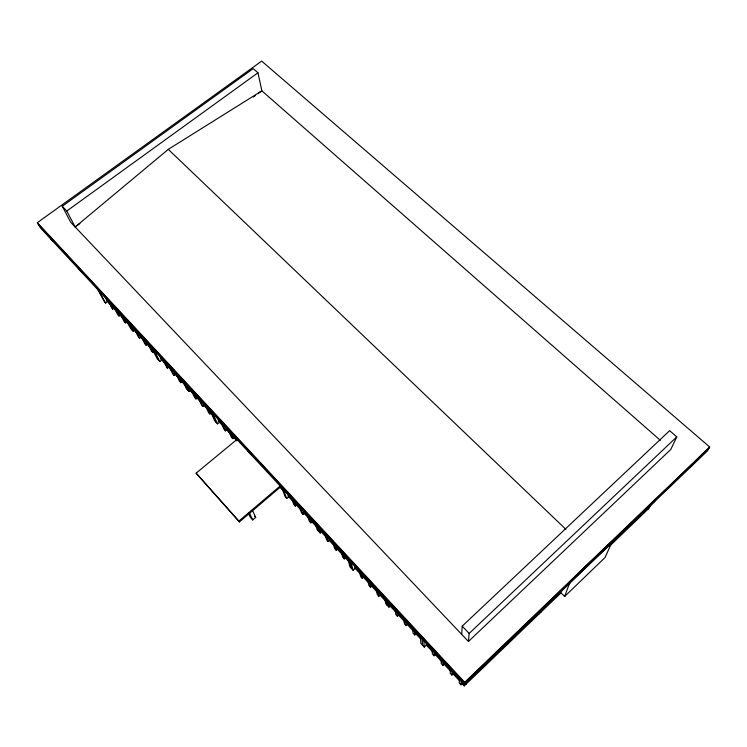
<?xml version="1.0" encoding="UTF-8"?>
<svg xmlns="http://www.w3.org/2000/svg" width="747" height="747" viewBox="0 0 747 747"><rect width="100%" height="100%" fill="white"/><g stroke="black" fill="none" stroke-linecap="round" stroke-linejoin="round"><path stroke-width="1.12" d="M445.044 663.383L442.943 665.381L442.943 661.011M444.148 664.242L444.157 662.216L450.749 669.312M445.296 663.775L445.305 662.225M447.266 665.894L447.294 664.363M450.357 667.902L450.208 673.224L451.926 675.073L453.13 673.925L453.214 671.964L459.863 679.126M451.926 675.073L452.075 670.843M461.683 634.362L462.206 626.154L669.648 430.674L676.791 436.883L670.769 449.47L468.444 641.486L70.713 222.279L62.244 206.265L253.177 68.64L257.958 72.795L261.87 90.835L660.32 440.3M459.601 677.846L459.256 682.982L460.992 684.85L463.103 682.823M460.992 684.85L461.291 680.769M462.197 683.692L462.374 681.488M461.87 683.346L464.251 685.905L464.457 683.626M464.503 684.457L464.699 682.3L709.65 446.977L261.665 61.095L37.35 222.69L40.217 227.658L464.503 684.457L569.681 583.351L570.409 581.371M468.444 641.486L469.163 633.456L676.791 436.883M466.063 684.168L466.287 681.871M482.235 667.407L482.469 665.876M484.308 665.418L484.551 663.915M524.571 626.714L525.048 624.968M526.551 624.809L527.074 623.017M528.568 622.867L529.072 621.102M539.185 613.847L539.866 611.644M540.912 612.185L541.612 609.972M567.72 585.237L568.42 583.323M560.325 592.203L564.648 596.461L570.278 581.231L572.753 578.85L570.278 581.231M564.648 596.461L605.033 557.533L612.568 540.865L611.606 543.041L569.541 583.211L707.465 450.899L709.65 446.977M613.511 541.211L614.454 539.082M649.152 506.466L647.63 509.557L646.22 508.277M651.281 503.87L649.236 508.016L608.936 546.767M650.581 505.579L651.748 503.217M652.411 503.823L653.616 501.414M654.269 502.031L655.455 499.659M690.359 467.342L691.685 464.877M692.161 465.605L693.552 463.056M600.028 552.649L574.406 577.263L612.568 540.865M708.922 448.275L464.634 683.01L38.302 224.343M472.739 675.96L474.504 674.252M491.237 658.172L492.983 656.492M511.284 638.909L512.433 637.798M529.343 621.551L531.052 619.907M611.438 542.649L614.697 539.511M621.56 532.919L623.175 531.369M629.992 524.814L631.598 523.274M464.251 685.905L560.988 592.885M432.168 649.414L432.345 653.952L434.035 655.773L435.23 654.643L435.174 652.551L440.982 658.807M420.365 636.5L420.906 643.428L424.296 647.089L426.397 645.119L426.276 642.971L432.756 649.946M412.531 627.797L413.072 633.167L414.734 634.959L415.93 633.839L415.724 631.607L421.261 637.574M403.856 619.422L404.426 623.838L406.069 625.612L407.264 624.501L406.994 622.214L411.7 627.284M394.986 608.917L395.845 614.585L397.469 616.34L398.665 615.239L398.328 612.885L404.557 619.59M384.77 598.394L385.704 603.641L388.954 607.152L390.149 606.06L389.747 603.651L395.919 610.29M376.002 588.104L377.282 594.556L378.878 596.283L380.064 595.2L379.597 592.716L384.938 598.478M367.496 578.953L368.925 585.555L370.512 587.263L372.594 585.377M359.055 569.877L360.652 576.619L362.22 578.318L363.406 577.244L362.809 574.658L368.075 580.316M347.644 557.953L349.941 566.824L353.107 570.241L355.18 568.383L354.526 565.731L359.737 571.352M340.66 549.783L342.696 557.253L344.236 558.924L345.422 557.869L344.703 555.161L348.391 559.129M332.443 540.94L334.628 548.559L336.159 550.212L337.345 549.166L336.57 546.402L341.687 551.912M324.628 533.274L326.635 539.932L328.148 541.566L329.324 540.529L328.493 537.719L333.573 543.181M315.197 523.498L317.167 529.726L320.202 532.994L321.378 531.967L320.491 529.1L325.533 534.525M306.877 513.861L309.314 521.247L310.808 522.863L312.862 521.07M298.949 505.327L301.527 512.844L303.002 514.44L304.169 513.422L303.17 510.453L308.119 515.775M291.087 496.867L293.795 504.505L295.261 506.092L297.306 504.328M248.377 513.152L250.292 517.223L252.729 519.931L255.698 517.391L252.393 510.192M281.61 487.128L285.223 496.96L286.699 498.557L288.744 496.802L287.642 493.739L292.338 498.791M281.582 486.045L239.357 521.957L238.9 521.061L280.349 485.83M62.244 206.265L66.772 211.028L75.167 226.976L168.29 149.353L261.87 90.835L258.126 93.562M227.695 428.75L231.327 437.135L232.7 438.61L233.848 437.658L232.401 434.268L235.352 437.443M239.357 521.957L196.116 473.168L237.06 439.357M220.412 420.906L224.147 429.394L225.51 430.86L226.658 429.917L225.164 426.481L228.825 430.421M209.505 409.244L214.772 420.906L217.517 423.866L219.525 422.232L217.984 418.759L221.616 422.662M204.22 402.848L208.581 412.596L209.916 414.034L211.924 412.409M197.301 395.817L201.578 405.042L202.904 406.471L204.052 405.546L202.418 401.998L206.695 406.601M190.728 389.262L194.631 397.544L195.947 398.973L197.946 397.367M189.038 389.019L187.73 390.111L183.725 381.717M182.399 380.288L186.405 388.673L189.038 391.521L190.177 390.606L188.468 386.974L192.679 391.512M174.77 371.38L179.569 381.306L180.867 382.707L182.856 381.119M168.869 365.974L172.79 373.986L174.079 375.377L176.059 373.808M162.052 358.644L167.337 368.103L168.467 367.216L166.628 363.472M150.931 346.3L157.225 358.775L159.793 361.557L161.772 360.007L159.895 356.226M146.216 340.66L151.445 350.969L152.705 352.323L154.676 350.782M140.361 335.076L144.871 343.881L146.123 345.226L148.093 343.695M133.76 327.97L138.354 336.841L139.586 338.176L140.716 337.308L138.718 333.423L141.762 336.701M125.421 318.558L130.632 328.512L133.106 331.182L135.067 329.67M119.445 312.554L124.207 321.593L125.431 322.909L127.392 321.406M112.993 305.616L117.839 314.72L119.044 316.028L121.005 314.534M106.046 297.708L112.713 309.193L113.833 308.343L110.108 301.639M97.147 288.407L104.375 301.732L105.588 303.039L107.54 301.564L105.364 297.53L109.025 301.461M75.167 226.976L79.873 223.549M253.448 96.979L255.315 95.616M66.772 211.028L257.958 72.795M168.29 149.353L565.881 529.343M462.206 626.154L469.163 633.456M37.35 222.69L464.699 682.3M111.695 304.328L114.636 307.503M128.213 322.116L124.478 318.101L126.551 322.05M134.46 328.839L132.2 326.411L134.227 330.323M145.291 340.501L149.12 344.619M160.68 357.066L163.014 359.578M173.407 370.773L176.572 374.172M184.416 382.623L180.242 378.122L182.007 381.801M198.954 398.263L195.415 394.453L197.087 398.048M210.906 411.139L209.468 409.589L211.065 413.11M300.107 507.148L295.373 502.059L296.428 505.084M313.88 521.976L311.032 518.913L311.975 521.836M377.226 590.177L371.166 583.65L371.698 586.19M106.326 300.257L110.444 304.701M113.469 307.96L116.028 310.715M119.025 313.945L123.853 319.146M126.168 321.64L129.52 325.253M132.518 328.475L137.28 333.61M140.455 337.028L142.976 339.754M146.01 343.013L151.566 348.998M155.367 353.098L151.912 347.626M160.297 358.411L165.853 364.396M167.44 366.105L172.361 371.408M174.583 373.799L178.552 378.075M180.139 379.784L185.956 386.059M189.654 390.046L192.978 393.622M196.003 396.881L201.559 402.866M203.94 405.434L208.301 410.14M209.496 411.42L212.671 414.846M218.227 420.832L223.857 426.892M226.164 429.376L230.3 433.83M232.513 436.22L236.78 440.823L234.595 435.613M280.125 487.52L283.309 490.947M288.071 496.073L293.403 501.825M295.214 503.777L301.564 510.612M303.945 513.18L308.913 518.53M311.088 520.874L317.428 527.718M319.809 530.277L327.093 538.129M329.324 540.529L334.367 545.964M336.477 548.233L342.826 555.077M344.414 556.786L349.176 561.921M354.732 567.907L360.353 573.957M362.668 576.451L369.018 583.295M370.605 585.004L377.749 592.698M380.064 595.2L386.134 601.737M389.654 605.528L396.274 612.661M398.384 614.93L404.846 621.896M407.115 624.343L413.493 631.215M415.846 633.745L420.645 638.918M426.163 644.866L432.756 651.963M434.894 654.269L442.028 661.963M443.615 663.672L450.758 671.366M452.346 673.084L459.732 681.031M442.943 665.381L441.234 663.551L441.206 659.153M254.475 516.046L255.698 517.391M196.116 473.168L238.9 521.061M49.442 236.323L51.31 239.6M50.815 237.835L52.626 241.02M78.519 267.603L80.302 270.816M77.174 266.165L78.949 269.35M79.882 269.079L81.647 272.253M97.829 288.715L105.588 303.039M108.651 300.023L110.295 303.105M107.288 298.595L108.885 301.592M106.718 297.997L112.713 309.193M114.216 306.933L119.044 316.028M116.99 309.155L120.164 315.169M120.146 312.881L125.431 322.909M127.933 321.257L133.106 331.182M126.15 318.904L131.874 329.857M134.507 328.335L139.586 338.176M138.41 332.032L139.932 335.011M141.314 335.16L142.826 338.13M141.874 336.925L146.123 345.226M139.848 333.582L141.388 336.58M144.292 338.531L147.252 344.348M147.495 342.033L152.705 352.323M151.725 346.673L158.504 360.166M153.032 348.093L159.793 361.557M162.846 359.027L167.337 368.103M169.681 366.375L174.079 375.377M172.212 368.411L175.209 374.48M170.736 366.861L172.081 369.625M173.771 370.129L175.115 372.884M176.087 372.8L180.867 382.707M184.574 382.119L189.038 391.521M249.414 512.844L252.729 519.931M192.072 390.7L195.947 398.973M198.646 397.264L202.904 406.471M205.77 404.51L207.031 407.255M205.77 404.93L209.916 414.034M207.349 406.209L208.572 408.917M212.307 412.26L217.517 423.866M210.906 410.747L216.144 422.391M221.794 422.391L225.51 430.86M229.086 430.244L232.7 438.61M236.005 437.126L237.322 440.226M247.453 449.358L248.499 451.898M249.106 451.132L250.142 453.662M250.796 452.99L251.786 455.437M282.721 487.66L286.699 498.557M283.944 488.613L284.803 490.984M287.352 492.282L288.202 494.645M292.198 497.39L295.261 506.092M300.453 506.952L303.002 514.44M308.39 515.486L310.808 522.863M316.719 525.132L318.698 531.369M317.951 525.776L320.202 532.994M321.882 529.474L322.527 531.603M323.647 531.332L324.31 533.517M326.168 534.936L328.148 541.566M325.459 533.321L326.084 535.431M334.311 543.695L336.159 550.212M342.229 551.473L344.236 558.924M349.204 559.484L351.52 568.523M350.539 560.101L353.107 570.241M360.661 571.595L362.22 578.318M361.343 571.894L361.809 573.892M363.173 573.855L363.658 575.881M365.04 575.862L365.479 577.842M369.102 580.69L370.512 587.263M377.833 590.933L378.878 596.283M387.338 605.406L386.246 599.141L387.31 605.378M387.898 600.905L388.954 607.152M396.648 610.701L397.469 616.34M402.446 616.154L402.67 617.881M404.379 618.189L404.603 619.963M405.388 620.113L406.069 625.612M406.321 620.327L406.527 622.036M414.212 629.609L414.734 634.959M422.102 638.368L422.597 645.259M423.838 640.244L424.296 647.089M433.886 651.263L434.035 655.773M286.512 492.824L285.662 490.462L286.484 492.796"/></g></svg>
